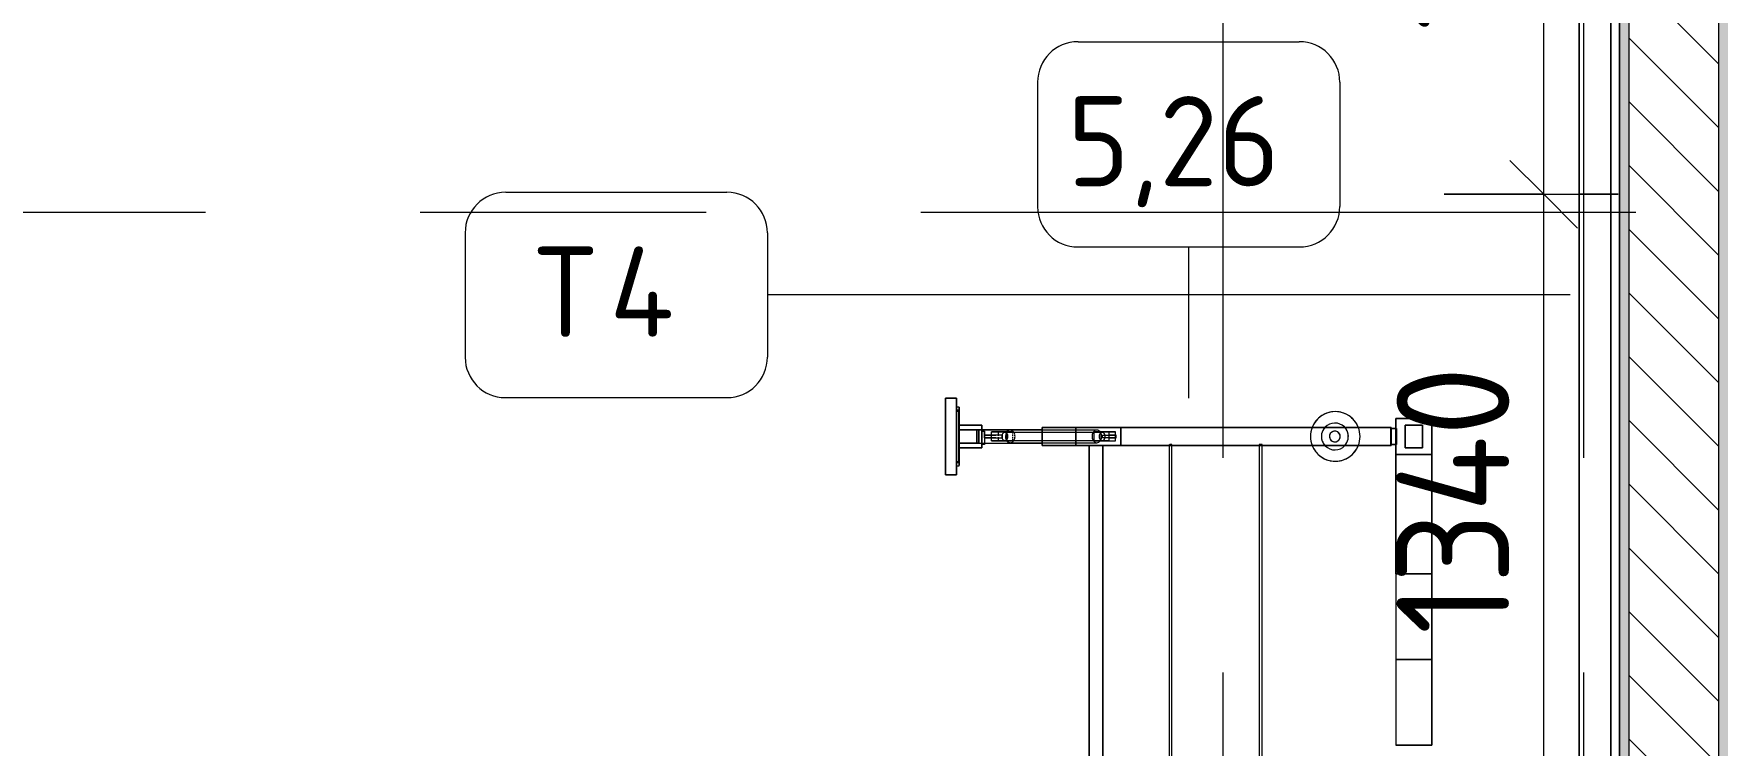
# Model space of a CAD drawing. Header units: millimetres. Extents: x 35092 to 251863, y -8553 to 29549.
# Drawn here: x 63020 to 66774, y 20117 to 21696 of the extents above; entities that cross this region are included whole.
import ezdxf

# ---------------------------------------------------------------- set-up
doc = ezdxf.new("R2010")
doc.units = ezdxf.units.MM
doc.linetypes.add('Осевая', pattern=[3175, 635, -476.25, 1587.5, -476.25])
for name, color, linetype, lineweight in [('0-1', 7, 'Continuous', 9), ('A-ANNO-DIMS', 7, 'Continuous', 9), ('A-ANNO-DIMS-100', 7, 'Continuous', 9), ('A-WALL', 7, 'Continuous', 9), ('I-FURN-IDEN', 7, 'Continuous', 9), ('I-WALL', 7, 'Continuous', 9), ('Оси-2', 7, 'Осевая', 9)]:
    doc.layers.add(name, color=color, linetype=linetype, lineweight=lineweight)
for name, color, linetype, lineweight, true_color in [('A-WALL-1', 9, 'Continuous', 9, 0x808080), ('A-WALL-FNSH-1', 9, 'Continuous', 9, 0x808080), ('I-FURN-1', 9, 'Continuous', 9, 0x808080)]:
    doc.layers.add(name, color=color, linetype=linetype, lineweight=lineweight, true_color=true_color)
doc.styles.add('GOST Common', font='GOST_Common.ttf', dxfattribs={"height": 200})
doc.styles.add('ISOCPEUR', font='isocpeur.ttf', dxfattribs={"width": 0.9, "height": 250})
doc.dimstyles.new('ISO-2_5_0_9К_БОЛЬШОЙ', dxfattribs={"dimscale": 304.8, "dimtxt": 248.995294, "dimasz": 0.492126, "dimexe": 0.393701, "dimexo": 0.984252, "dimgap": 0, "dimtad": 1, "dimdec": 0, "dimrnd": 10, "dimzin": 0, "dimdsep": 46, "dimtxsty": 'ISOCPEUR', "dimblk1": 'OBLIQUE', "dimblk2": 'OBLIQUE', "dimsah": 1, "dimcen": 0.09, "dimdle": 0.393701, "dimazin": 0, "dimtfac": 1, "dimtdec": 4, "dimtix": 1, "dimtmove": 0, "dimatfit": 3, "dimfxl": 1, "dimtvp": 1, "dimtolj": 1, "dimtzin": 0, "dimarcsym": 2})
pattern_1 = [(0, (0, 0), (121.92, 30.48), [10.058, -81.382, 10.058, -81.382, -487.68]), (0, (0, 0), (121.92, 30.48), [-182.88, 10.058, -172.822, 10.058, -81.382, -213.36]), (0, (0, 0), (121.92, 30.48), [-457.2, 10.058, -50.902, 10.058, -142.342]), (120, (45.72, 15.24), (-87.356454, 90.345817), [10.058, -81.382, 10.058, -81.382, -487.68]), (120, (45.72, 15.24), (-87.356454, 90.345817), [-182.88, 10.058, -172.822, 10.058, -81.382, -213.36]), (120, (45.72, 15.24), (-87.356454, 90.345817), [-457.2, 10.058, -50.902, 10.058, -142.342]), (240, (60.96, 76.2), (-34.563546, -120.825817), [10.058, -81.382, 10.058, -81.382, -487.68]), (240, (60.96, 76.2), (-34.563546, -120.825817), [-182.88, 10.058, -172.822, 10.058, -81.382, -213.36]), (240, (60.96, 76.2), (-34.563546, -120.825817), [-457.2, 10.058, -50.902, 10.058, -142.342])]

# ---------------------------------------------------------------- blocks, each defined once
blk = doc.blocks.new('Sports-Recreation_Goals-Nets_Unisport_Handball-goal-with-gas-springs - 5_26-26427024-План расстановки мебели и оборудования 2 этажа в осях 12-23')
at = {"layer": '0-1'}
for p, q in [((1475, -25), (1475, -31)), ((1475, -25), (1475, -31)), ((1484.4, -25), (1484.4, -30)), ((1484.4, -25), (1484.4, -30)), ((1595.4, -30), (1595.4, -25)), ((1595.4, -30), (1595.4, -25)), ((1605, -31), (1605, -25)), ((1605, -31), (1605, -25)), ((1526, -144.1), (1526, -289.4)), ((1531, -132.1), (1531, -289.4)), ((1537, -126.9), (1543, -126.9)), ((1549, -289.4), (1549, -132.1)), ((1554, -289.4), (1554, -144.1)), ((1526, -289.4), (1526, -336.2)), ((1531, -289.4), (1531, -348)), ((1549, -348), (1549, -289.4)), ((1554, -336.2), (1554, -289.4)), ((1520, -496.9), (-1520, -496.9)), ((1520, -497), (-1520, -497)), ((-1520, -502.9), (1520, -502.9)), ((-1520, -503), (1520, -503)), ((1522.2, -496.9), (1520, -496.9)), ((1522.5, -497), (1520, -497)), ((1520, -502.9), (1522.2, -502.9)), ((1520, -503), (1522.5, -503)), ((1520, -696.9), (-1520, -696.9)), ((-1520, -702.9), (1520, -702.9)), ((1522.2, -696.9), (1520, -696.9)), ((1520, -702.9), (1522.2, -702.9))]:
    blk.add_line(p, q, dxfattribs=at)
at = {"layer": 'I-FURN-1'}
for p, q in [((1455, -25), (1455, 0)), ((1455, 0), (1455, -25)), ((1455, 0), (1625, 0)), ((1625, 0), (1455, 0)), ((1625, 0), (1625, -25)), ((1625, -25), (1625, 0)), ((1625, -25), (1455, -25)), ((1455, -25), (1481.8, -25)), ((1481.8, -31), (1475.8, -31)), ((1475.8, -31), (1481.8, -31)), ((1481.8, -31), (1475.8, -31)), ((1475.8, -31), (1481.8, -31)), ((1475.8, -31), (1475.8, -31)), ((1481.8, -25), (1485.8, -25)), ((1481.8, -27.2), (1481.8, -25)), ((1481.8, -31), (1481.8, -25)), ((1481.8, -25), (1481.8, -25)), ((1485.8, -25), (1481.8, -25)), ((1481.8, -25), (1485.8, -25)), ((1481.8, -27.2), (1481.8, -25)), ((1481.8, -27.2), (1481.8, -25)), ((1481.8, -25), (1481.8, -25)), ((1485.8, -25), (1481.8, -25)), ((1481.8, -25), (1485.8, -25)), ((1481.8, -29.1), (1481.8, -27.2)), ((1481.8, -29.1), (1481.8, -27.2)), ((1481.8, -29.1), (1481.8, -27.2)), ((1481.8, -31), (1481.8, -29.1)), ((1481.8, -31), (1481.8, -29.1)), ((1481.8, -31), (1481.8, -29.1)), ((1514.9, -31), (1481.8, -31)), ((1481.8, -31), (1514.9, -31)), ((1514.9, -31), (1481.8, -31)), ((1481.8, -31), (1514.9, -31)), ((1485.8, -25), (1594, -25)), ((1594, -25), (1485.8, -25)), ((1485.8, -25), (1594, -25)), ((1594, -25), (1485.8, -25)), ((1496.5, -25), (1485.8, -25)), ((1485.8, -25), (1496.5, -25)), ((1485.8, -25), (1485.8, -25)), ((1539.9, -25), (1485.8, -25)), ((1485.8, -25), (1539.9, -25)), ((1485.8, -25), (1485.8, -25)), ((1485.8, -25), (1594, -25)), ((1485.8, -30), (1515.8, -30)), ((1524.6, -30), (1485.8, -30)), ((1485.8, -30), (1485.8, -30)), ((1485.8, -30), (1524.6, -30)), ((1539.9, -30), (1485.8, -30)), ((1539.9, -25), (1496.5, -25)), ((1496.5, -25), (1515.8, -25)), ((1524.9, -31), (1514.9, -31)), ((1514.9, -31), (1524.9, -31)), ((1524.9, -31), (1514.9, -31)), ((1514.9, -31), (1524.9, -31)), ((1524.9, -31), (1514.9, -31)), ((1514.9, -31), (1524.9, -31)), ((1514.9, -31), (1514.9, -81)), ((1514.9, -81), (1514.9, -31)), ((1515.8, -25), (1539.9, -25)), ((1515.8, -30), (1524.6, -30)), ((1524.6, -30), (1539.9, -30)), ((1539.9, -30), (1524.6, -30)), ((1524.6, -30), (1539.9, -30)), ((1554.9, -30), (1524.9, -30)), ((1524.9, -30), (1554.9, -30)), ((1524.9, -30), (1524.9, -74)), ((1524.9, -74), (1524.9, -30)), ((1554.9, -30), (1524.9, -30)), ((1524.9, -30), (1554.9, -30)), ((1524.9, -30), (1524.9, -30.3)), ((1524.9, -30.3), (1524.9, -30)), ((1524.9, -31), (1524.9, -74)), ((1524.9, -74), (1524.9, -31)), ((1554.9, -31), (1524.9, -31)), ((1524.9, -31), (1554.9, -31)), ((1554.9, -31), (1524.9, -31)), ((1524.9, -31), (1554.9, -31)), ((1554.9, -31), (1524.9, -31)), ((1524.9, -31), (1554.9, -31)), ((1539.9, -25), (1564, -25)), ((1594, -25), (1539.9, -25)), ((1539.9, -25), (1594, -25)), ((1594, -25), (1539.9, -25)), ((1555.2, -30), (1539.9, -30)), ((1539.9, -30), (1555.2, -30)), ((1555.2, -30), (1539.9, -30)), ((1539.9, -30), (1594, -30)), ((1554.9, -74), (1554.9, -30)), ((1554.9, -30), (1554.9, -74)), ((1554.9, -30.3), (1554.9, -30)), ((1554.9, -30), (1554.9, -30.3)), ((1554.9, -74), (1554.9, -31)), ((1554.9, -31), (1554.9, -74)), ((1564.9, -31), (1554.9, -31)), ((1554.9, -31), (1564.9, -31)), ((1564.9, -31), (1554.9, -31)), ((1554.9, -31), (1564.9, -31)), ((1564.9, -31), (1554.9, -31)), ((1554.9, -31), (1564.9, -31)), ((1594, -30), (1555.2, -30)), ((1555.2, -30), (1594, -30)), ((1594, -30), (1555.2, -30)), ((1564, -25), (1583.3, -25)), ((1598.2, -31), (1564.9, -31)), ((1564.9, -31), (1598.2, -31)), ((1598.2, -31), (1564.9, -31)), ((1564.9, -31), (1598.2, -31)), ((1564.9, -81), (1564.9, -31)), ((1564.9, -31), (1564.9, -81)), ((1583.3, -25), (1594, -25)), ((1594, -25), (1598.2, -25)), ((1598.2, -25), (1594, -25)), ((1594, -25), (1598.2, -25)), ((1598.2, -25), (1594, -25)), ((1594, -25), (1594, -25)), ((1594, -25), (1600.7, -25)), ((1594, -30), (1594, -30)), ((1598.2, -31), (1598.2, -25)), ((1598.2, -25), (1601.1, -25)), ((1605, -25), (1598.2, -25)), ((1598.2, -25), (1598.2, -31)), ((1598.2, -31), (1598.2, -25)), ((1598.2, -25), (1601.1, -25)), ((1601.1, -25), (1598.2, -25)), ((1598.2, -25), (1598.2, -31)), ((1603.2, -31), (1598.2, -31)), ((1598.2, -31), (1605, -31)), ((1603.2, -31), (1598.2, -31)), ((1598.2, -31), (1603.2, -31)), ((1600.7, -25), (1625, -25)), ((1601.1, -25), (1605, -25)), ((1601.1, -25), (1605, -25)), ((1605, -25), (1601.1, -25)), ((1605, -31), (1603.2, -31)), ((1605, -31), (1603.2, -31)), ((1603.2, -31), (1605, -31)), ((1554.9, -74), (1524.9, -74)), ((1554.5, -70), (1525.3, -70)), ((1525.3, -70), (1554.5, -70)), ((1554.5, -70), (1525.3, -70)), ((1525.3, -70), (1554.5, -70)), ((1525.3, -70), (1525.3, -74)), ((1525.3, -70), (1525.3, -74)), ((1525.3, -70), (1525.3, -74)), ((1525.3, -70), (1525.3, -74)), ((1525.3, -74), (1554.5, -74)), ((1525.3, -74), (1554.5, -74)), ((1554.5, -74), (1525.3, -74)), ((1525.3, -74), (1525.3, -214.9)), ((1525.3, -74), (1525.3, -214.9)), ((1525.3, -74), (1525.3, -81)), ((1525.3, -74), (1525.3, -81)), ((1554.5, -74), (1554.5, -70)), ((1554.5, -70), (1554.5, -74)), ((1554.5, -74), (1554.5, -70)), ((1554.5, -70), (1554.5, -74)), ((1554.5, -214.9), (1554.5, -74)), ((1554.5, -74), (1554.5, -214.9)), ((1554.5, -81), (1554.5, -74)), ((1554.5, -74), (1554.5, -81)), ((1514.9, -81), (1522, -81)), ((1525.3, -81), (1514.9, -81)), ((1522, -80.9), (1524.9, -80.9)), ((1522, -80.9), (1525, -80.9)), ((1522, -86.9), (1522, -81)), ((1522, -86.9), (1522, -81)), ((1522, -81), (1525.3, -81)), ((1524.9, -86.9), (1522, -86.9)), ((1525, -86.9), (1522, -86.9)), ((1525, -80.9), (1528.5, -80.9)), ((1525, -80.9), (1537, -80.9)), ((1537, -86.9), (1525, -86.9)), ((1537, -86.9), (1525, -86.9)), ((1525.3, -81), (1525.3, -82.9)), ((1525.3, -81), (1525.3, -82.9)), ((1554.5, -81), (1525.3, -81)), ((1525.3, -84.1), (1525.3, -86.9)), ((1525.3, -84.1), (1525.3, -86.9)), ((1525.3, -86.9), (1525.3, -214.9)), ((1525.3, -86.9), (1525.3, -214.9)), ((1525.4, -81), (1528.8, -81)), ((1528.5, -80.9), (1552, -80.9)), ((1528.8, -81), (1552, -81)), ((1530, -135), (1530, -102.2)), ((1530, -102.2), (1530, -117.4)), ((1530, -102.2), (1537, -102.2)), ((1552, -80.9), (1537, -80.9)), ((1537, -86.9), (1552, -86.9)), ((1542.6, -86.9), (1537, -86.9)), ((1537, -86.9), (1543, -86.9)), ((1543, -86.9), (1537, -86.9)), ((1537, -86.9), (1537, -111.9)), ((1537, -102.2), (1537, -86.9)), ((1537, -111.9), (1537, -102.2)), ((1537, -102.2), (1543, -102.2)), ((1537, -111.9), (1537, -126.9)), ((1537, -111.9), (1537, -122.6)), ((1543, -111.9), (1543, -86.9)), ((1543, -86.9), (1543, -102.2)), ((1543, -102.2), (1543, -111.9)), ((1543, -102.2), (1550, -102.2)), ((1543, -126.9), (1543, -111.9)), ((1543, -122.6), (1543, -111.9)), ((1545.5, -86.9), (1543.1, -86.9)), ((1549, -86.9), (1545.5, -86.9)), ((1552, -86.9), (1549, -86.9)), ((1550, -117.4), (1550, -102.2)), ((1550, -102.2), (1550, -135)), ((1552, -86.9), (1552, -81)), ((1552, -81), (1552, -86.9)), ((1552, -81), (1554.5, -81)), ((1554.5, -214.9), (1554.5, -81)), ((1554.5, -81), (1554.5, -214.9)), ((1554.5, -81), (1564.9, -81)), ((1564.9, -81), (1554.5, -81)), ((1530, -117.4), (1530, -136.8)), ((1537, -117.4), (1530, -117.4)), ((1535.4, -135), (1530, -135)), ((1530, -135), (1530, -136.8)), ((1530, -136.8), (1530, -150.1)), ((1530, -136.8), (1530, -150.1)), ((1532.8, -150.1), (1534.8, -150.1)), ((1539.9, -135), (1535.8, -135)), ((1536, -150.1), (1539, -150.1)), ((1538.6, -117.4), (1537, -117.4)), ((1537, -122.6), (1537, -126.9)), ((1544.2, -135), (1540.1, -135)), ((1541, -150.1), (1543.9, -150.1)), ((1543, -117.4), (1541.6, -117.4)), ((1550, -117.4), (1543, -117.4)), ((1543, -126.9), (1543, -122.6)), ((1550, -135), (1544.6, -135)), ((1544.8, -150.1), (1546.8, -150.1)), ((1548.2, -150.1), (1549.5, -150.1)), ((1550, -136.8), (1550, -117.4)), ((1550, -135), (1550, -136.8)), ((1550, -136.8), (1550, -150.1)), ((1550, -150.1), (1550, -136.8)), ((1520, -289.4), (1520, -214.9)), ((1520, -214.9), (1525.3, -214.9)), ((1520, -214.9), (1525.3, -214.9)), ((1520, -214.9), (1520, -289.4)), ((1525.3, -214.9), (1520, -214.9)), ((1520, -214.9), (1560, -214.9)), ((1520, -214.9), (1520, -289.4)), ((1520, -989.9), (1520, -214.9)), ((1554.5, -214.9), (1525.3, -214.9)), ((1525.3, -214.9), (1554.5, -214.9)), ((1554.5, -214.9), (1525.3, -214.9)), ((1530.8, -214.9), (1527.8, -214.9)), ((1527.8, -214.9), (1530.8, -214.9)), ((1527.8, -214.9), (1530.8, -214.9)), ((1527.8, -214.9), (1530.8, -214.9)), ((1533.4, -214.9), (1531.9, -214.9)), ((1531.9, -214.9), (1533.4, -214.9)), ((1531.9, -214.9), (1533.4, -214.9)), ((1531.9, -214.9), (1533.4, -214.9)), ((1540, -214.9), (1534.7, -214.9)), ((1534.7, -214.9), (1540, -214.9)), ((1534.7, -214.9), (1540, -214.9)), ((1534.7, -214.9), (1540, -214.9)), ((1545.1, -214.9), (1541.1, -214.9)), ((1541.1, -214.9), (1545.1, -214.9)), ((1541.1, -214.9), (1545.1, -214.9)), ((1541.1, -214.9), (1545.1, -214.9)), ((1547.7, -214.9), (1546.4, -214.9)), ((1546.4, -214.9), (1547.7, -214.9)), ((1546.4, -214.9), (1547.7, -214.9)), ((1546.4, -214.9), (1547.7, -214.9)), ((1551.4, -214.9), (1549.9, -214.9)), ((1549.9, -214.9), (1551.4, -214.9)), ((1549.9, -214.9), (1551.4, -214.9)), ((1549.9, -214.9), (1551.4, -214.9)), ((1554.5, -214.9), (1560, -214.9)), ((1554.5, -214.9), (1560, -214.9)), ((1560, -214.9), (1554.5, -214.9)), ((1560, -214.9), (1560, -289.4)), ((1560, -289.4), (1560, -214.9)), ((1560, -289.4), (1560, -214.9)), ((1560, -214.9), (1560, -989.9)), ((1520, -319.4), (1520, -289.4)), ((1520, -289.4), (1520, -319.4)), ((1520, -289.4), (1520, -319.4)), ((1560, -289.4), (1520, -289.4)), ((1520, -289.4), (1560, -289.4)), ((1520, -289.4), (1520, -319.4)), ((1520, -389.4), (1520, -289.4)), ((1560, -289.4), (1560, -389.4)), ((1560, -389.4), (1560, -289.4)), ((1560, -389.4), (1560, -289.4)), ((1560, -389.4), (1560, -289.4)), ((1560, -289.4), (1560, -389.4)), ((1520, -319.4), (-1520, -319.4)), ((-1520, -319.4), (1520, -319.4)), ((1520, -349.4), (1520, -319.4)), ((1520, -319.4), (1520, -349.4)), ((1520, -319.4), (1520, -349.4)), ((1520, -319.4), (1520, -349.4)), ((1520, -349.4), (1520, -319.4)), ((1520, -319.4), (1520, -349.4)), ((1530, -362.7), (1530, -330)), ((1530, -330), (1530, -345.1)), ((1530, -330), (1550, -330)), ((1550, -345.1), (1550, -330)), ((1550, -330), (1550, -362.7)), ((-1520, -349.4), (1520, -349.4)), ((1520, -349.4), (-1520, -349.4)), ((1520, -389.4), (1520, -349.4)), ((1520, -349.4), (1520, -389.4)), ((1520, -349.4), (1520, -389.4)), ((1520, -349.4), (1520, -389.4)), ((1530, -345.1), (1530, -377.8)), ((1532, -345.1), (1530, -345.1)), ((1537, -362.7), (1530, -362.7)), ((1530, -362.7), (1530, -377.8)), ((1547.8, -345.1), (1532.2, -345.1)), ((1537, -364.1), (1537, -349.1)), ((1537, -379.1), (1537, -349.1)), ((1537, -349.1), (1543, -349.1)), ((1543, -362.7), (1537, -362.7)), ((1537, -364.1), (1537, -374.7)), ((1537, -374.7), (1537, -378.7)), ((1543, -349.1), (1543, -364.1)), ((1543, -349.1), (1543, -379.1)), ((1550, -362.7), (1543, -362.7)), ((1543, -378.7), (1543, -364.1)), ((1550, -345.1), (1547.8, -345.1)), ((1550, -377.8), (1550, -345.1)), ((1550, -362.7), (1550, -377.8)), ((1520, -497.4), (1520, -389.4)), ((1520, -389.4), (1520, -497.4)), ((1520, -389.4), (1520, -497.4)), ((1520, -389.4), (1560, -389.4)), ((1560, -389.4), (1520, -389.4)), ((1530, -377.8), (1537, -377.8)), ((1537, -377.8), (1543, -377.8)), ((1537, -378.7), (1537, -379.1)), ((1537, -379.1), (1543, -379.1)), ((1543, -377.8), (1550, -377.8)), ((1543, -379.1), (1543, -378.7)), ((1560, -389.4), (1560, -842.6)), ((1560, -842.6), (1560, -389.4)), ((1560, -989.9), (1560, -389.4)), ((1520, -498.6), (1520, -502.5)), ((1520, -498.6), (1520, -502.5)), ((1520, -502.5), (1520, -498.7)), ((1520, -697.4), (1520, -502.5)), ((1520, -502.5), (1520, -697.4)), ((1520, -502.5), (1520, -697.4)), ((1522.2, -497.4), (1522.2, -498.4)), ((1522.2, -501.5), (1522.2, -498.1)), ((1522.2, -502.9), (1522.2, -498.4)), ((1522.5, -497.4), (1522.5, -498.4)), ((1522.5, -501.5), (1522.5, -498.2)), ((1522.5, -503), (1522.5, -498.4)), ((1520, -702.5), (1520, -698.7)), ((1520, -698.7), (1520, -702.5)), ((1520, -698.7), (1520, -702.5)), ((1520, -842.3), (1520, -702.5)), ((1520, -702.5), (1520, -842.3)), ((1520, -702.5), (1520, -989.9)), ((1522.2, -696.9), (1522.2, -698.4)), ((1522.2, -697.4), (1522.2, -696.9)), ((1522.2, -701.5), (1522.2, -698.2)), ((1522.2, -702.9), (1522.2, -698.4)), ((1520, -884.8), (1520, -844.2)), ((1520, -844.2), (1520, -884.8)), ((1560, -843.2), (1560, -886.5)), ((1560, -886.5), (1560, -843.2)), ((1520, -989), (1520, -886.9)), ((1520, -886.9), (1520, -989)), ((1560, -886.5), (1560, -989)), ((1560, -989), (1560, -886.5)), ((1045, -999.9), (855, -999.9)), ((855, -999.9), (855, -1079.9)), ((1045, -999.9), (855, -999.9)), ((855, -1079.9), (855, -999.9)), ((1045, -1079.9), (1045, -999.9)), ((1045, -999.9), (1045, -1079.9)), ((1235, -999.9), (1045, -999.9)), ((1045, -999.9), (1045, -1079.9)), ((1235, -999.9), (1045, -999.9)), ((1045, -1079.9), (1045, -999.9)), ((1579.8, -999.9), (1235, -999.9)), ((1235, -999.9), (1235, -1079.9)), ((1235, -999.9), (1235, -1079.9)), ((1235, -999.9), (1499.8, -999.9)), ((1235, -1079.9), (1235, -999.9)), ((1235, -999.9), (1235, -1079.9)), ((1499.7, -1000.1), (1499.7, -1079.9)), ((1499.7, -1079.9), (1499.7, -1000.1)), ((1499.8, -999.9), (1499.8, -1079.9)), ((1499.8, -999.9), (1499.8, -1079.9)), ((1499.8, -999.9), (1501.8, -999.9)), ((1500, -1079.9), (1500, -1000)), ((1500, -1000), (1500, -1079.9)), ((1500, -1000), (1522.5, -1000)), ((1522.5, -1000), (1500, -1000)), ((1500, -1079.9), (1500, -1000)), ((1500, -1000), (1500, -1079.9)), ((1500, -1000), (1522.5, -1000)), ((1522.5, -1000), (1500, -1000)), ((1500, -1079.9), (1500, -1000)), ((1500, -1000), (1500, -1079.9)), ((1500, -1000), (1522.5, -1000)), ((1522.5, -1000), (1500, -1000)), ((1500, -1079.9), (1500, -1000)), ((1500, -1000), (1500, -1079.9)), ((1500, -1000), (1522.5, -1000)), ((1522.5, -1000), (1500, -1000)), ((1500, -1079.9), (1500, -1000)), ((1500, -1000), (1500, -1079.9)), ((1500, -1000), (1522.5, -1000)), ((1522.5, -1000), (1500, -1000)), ((1500, -1079.9), (1500, -1000)), ((1500, -1000), (1500, -1079.9)), ((1500, -1000), (1522.5, -1000)), ((1522.5, -1000), (1500, -1000)), ((1500, -1079.9), (1500, -1000)), ((1500, -1000), (1500, -1079.9)), ((1500, -1000), (1522.5, -1000)), ((1522.5, -1000), (1500, -1000)), ((1500, -1079.9), (1500, -1000)), ((1500, -1000), (1500, -1079.9)), ((1500, -1000), (1522.5, -1000)), ((1522.5, -1000), (1500, -1000)), ((1522.5, -1000.1), (1500, -1000.1)), ((1500, -1000.1), (1522.5, -1000.1)), ((1501.8, -999.9), (1522.5, -999.9)), ((1560, -989), (1520, -989)), ((1520, -989), (1522.5, -989)), ((1520, -989.9), (1522.5, -989.9)), ((1560, -989.9), (1520, -989.9)), ((1522.5, -989), (1557.5, -989)), ((1557.5, -989), (1522.5, -989)), ((1522.5, -989), (1557.5, -989)), ((1522.5, -989.9), (1522.5, -999.9)), ((1522.5, -999.9), (1522.5, -989.9)), ((1522.5, -989.9), (1557.5, -989.9)), ((1522.5, -989.9), (1557.5, -989.9)), ((1557.5, -989.9), (1522.5, -989.9)), ((1522.5, -989.9), (1522.5, -999.9)), ((1522.5, -999.9), (1522.5, -989.9)), ((1522.5, -999.9), (1557.5, -999.9)), ((1522.5, -999.9), (1522.5, -1001.4)), ((1522.5, -1001.4), (1522.5, -999.9)), ((1522.5, -1000), (1557.5, -1000)), ((1557.5, -1000), (1522.5, -1000)), ((1522.5, -1000), (1557.5, -1000)), ((1557.5, -1000), (1522.5, -1000)), ((1522.5, -1000), (1557.5, -1000)), ((1557.5, -1000), (1522.5, -1000)), ((1522.5, -1000), (1557.5, -1000)), ((1557.5, -1000), (1522.5, -1000)), ((1522.5, -1000), (1557.5, -1000)), ((1557.5, -1000), (1522.5, -1000)), ((1522.5, -1000), (1557.5, -1000)), ((1557.5, -1000), (1522.5, -1000)), ((1522.5, -1000), (1557.5, -1000)), ((1557.5, -1000), (1522.5, -1000)), ((1522.5, -1000), (1557.5, -1000)), ((1557.5, -1000), (1522.5, -1000)), ((1557.5, -1000.1), (1522.5, -1000.1)), ((1522.5, -1000.1), (1557.5, -1000.1)), ((1522.5, -1000.1), (1522.5, -1001.4)), ((1522.5, -1001.4), (1522.5, -1000.1)), ((1522.5, -1001.4), (1557.5, -1001.4)), ((1557.5, -1001.4), (1522.5, -1001.4)), ((1522.5, -1001.4), (1557.5, -1001.4)), ((1557.5, -1001.4), (1522.5, -1001.4)), ((1557.5, -989), (1560, -989)), ((1557.5, -989.9), (1557.5, -999.9)), ((1557.5, -999.9), (1557.5, -989.9)), ((1557.5, -989.9), (1560, -989.9)), ((1557.5, -989.9), (1557.5, -999.9)), ((1557.5, -999.9), (1557.5, -989.9)), ((1557.5, -999.9), (1579.8, -999.9)), ((1557.5, -999.9), (1557.5, -1001.4)), ((1557.5, -1001.4), (1557.5, -999.9)), ((1557.5, -1000), (1579.8, -1000)), ((1579.8, -1000), (1557.5, -1000)), ((1557.5, -1000), (1579.8, -1000)), ((1579.8, -1000), (1557.5, -1000)), ((1557.5, -1000), (1579.8, -1000)), ((1579.8, -1000), (1557.5, -1000)), ((1557.5, -1000), (1579.8, -1000)), ((1579.8, -1000), (1557.5, -1000)), ((1557.5, -1000), (1579.8, -1000)), ((1579.8, -1000), (1557.5, -1000)), ((1557.5, -1000), (1579.8, -1000)), ((1579.8, -1000), (1557.5, -1000)), ((1557.5, -1000), (1579.8, -1000)), ((1579.8, -1000), (1557.5, -1000)), ((1557.5, -1000), (1579.8, -1000)), ((1579.8, -1000), (1557.5, -1000)), ((1579.8, -1000.1), (1557.5, -1000.1)), ((1557.5, -1000.1), (1579.8, -1000.1)), ((1557.5, -1000.1), (1557.5, -1001.4)), ((1557.5, -1001.4), (1557.5, -1000.1)), ((1579.8, -999.9), (1579.8, -1079.9)), ((1579.8, -1000), (1579.8, -1079.9)), ((1579.8, -1079.9), (1579.8, -1000.1)), ((1579.8, -1000.1), (1579.8, -1079.9)), ((1580.1, -1000), (1580.1, -1080)), ((1580.1, -1080), (1580.1, -1000)), ((1580.1, -1000), (1580.1, -1080)), ((1580.1, -1080), (1580.1, -1000)), ((1580.1, -1000), (1580.1, -1080)), ((1580.1, -1080), (1580.1, -1000)), ((1580.1, -1000), (1580.1, -1080)), ((1580.1, -1080), (1580.1, -1000)), ((1580.1, -1000), (1580.1, -1080)), ((1580.1, -1080), (1580.1, -1000)), ((1580.1, -1000), (1580.1, -1080)), ((1580.1, -1080), (1580.1, -1000)), ((1580.1, -1000), (1580.1, -1080)), ((1580.1, -1080), (1580.1, -1000)), ((1580.1, -1000), (1580.1, -1080)), ((1580.1, -1080), (1580.1, -1000)), ((1565, -1020.4), (1515, -1020.4)), ((1515, -1020.4), (1565, -1020.4)), ((1515, -1020.4), (1515, -1059.4)), ((1515, -1059.4), (1515, -1020.4)), ((1565, -1059.4), (1565, -1020.4)), ((1565, -1020.4), (1565, -1059.4)), ((855, -1079.9), (1045, -1079.9)), ((1045, -1079.9), (855, -1079.9)), ((1045, -1079.9), (1235, -1079.9)), ((1235, -1079.9), (1045, -1079.9)), ((1235, -1079.9), (1579.8, -1079.9)), ((1499.8, -1079.9), (1235, -1079.9)), ((1499.7, -1080.1), (1579.8, -1080.1)), ((1579.8, -1080.1), (1499.7, -1080.1)), ((1501.8, -1079.9), (1500, -1079.9)), ((1580.1, -1080), (1500, -1080)), ((1500, -1080), (1580.1, -1080)), ((1580.1, -1080), (1500, -1080)), ((1500, -1080), (1580.1, -1080)), ((1580.1, -1080), (1500, -1080)), ((1500, -1080), (1580.1, -1080)), ((1580.1, -1080), (1500, -1080)), ((1500, -1080), (1580.1, -1080)), ((1580.1, -1080), (1500, -1080)), ((1500, -1080), (1580.1, -1080)), ((1580.1, -1080), (1500, -1080)), ((1500, -1080), (1580.1, -1080)), ((1580.1, -1080), (1500, -1080)), ((1500, -1080), (1580.1, -1080)), ((1580.1, -1080), (1500, -1080)), ((1500, -1080), (1580.1, -1080)), ((1579.8, -1079.9), (1501.8, -1079.9)), ((1515, -1059.4), (1565, -1059.4)), ((1565, -1059.4), (1515, -1059.4))]:
    blk.add_line(p, q, dxfattribs=at)
for centre, radius, start, end in [((1540, -865.5), 55, 111.5569, 248.4431), ((1540, -865.5), 55, 128.5714, 139.4712), ((1540, -865.5), 55, 119.0854, 128.5714), ((1540, -865.5), 55, 115.7143, 119.0854), ((1540, -865.5), 55, 113.7713, 115.7143), ((1540, -865.5), 55, 111.5569, 113.7713), ((1540, -865.5), 55, 90, 111.551), ((1540, -865.5), 55, 90, 111.551), ((1540, -865.5), 55, 68.4564, 90), ((1540, -865.5), 55, 68.4564, 90), ((1540, -865.5), 55, 66.2287, 68.449), ((1540, -865.5), 55, 291.551, 68.449), ((1540, -865.5), 55, 64.2857, 66.2287), ((1540, -865.5), 55, 60.9146, 64.2857), ((1540, -865.5), 55, 40.5288, 60.9146), ((1540, -865.5), 55, 169.5754, 191.3133), ((1540, -865.5), 55, 167.1429, 169.5754), ((1540, -865.5), 55, 141.7749, 165.599), ((1539.9, -864.6), 29.9, 134.2412, 227.5143), ((1539.9, -864.6), 29.9, 134.2412, 227.5143), ((1539.9, -864.6), 29.9, 79.2029, 134.2412), ((1539.9, -864.6), 29.9, 115.2029, 133.2029), ((1539.9, -864.6), 29.9, 93.4242, 115.2029), ((1540, -864.6), 12, 147.9193, 192.9193), ((1540, -864.6), 12, 147.9193, 327.9193), ((1540, -864.6), 12, 327.9193, 147.9193), ((1540, -864.6), 12, 92.6549, 147.9193), ((1539.9, -864.6), 29.9, 79.2029, 90.4595), ((1540, -864.6), 12, 75.5324, 87.894), ((1540, -864.6), 12, 57.9193, 75.5324), ((1539.9, -864.6), 29.9, 46.8853, 79.2029), ((1539.9, -864.6), 29.9, 46.8853, 79.2029), ((1540, -864.6), 12, 44.6597, 57.9193), ((1540, -864.6), 12, 28.7212, 43.0372), ((1540, -864.6), 12, 327.9193, 12.9193), ((1540, -864.6), 12, 12.9193, 28.7212), ((1539.9, -864.6), 29.9, 314.9973, 46.8853), ((1539.9, -864.6), 29.9, 314.9973, 46.8853), ((1540, -865.5), 55, 38.5714, 40.5288), ((1540, -865.5), 55, 15.2897, 38.2251), ((1540, -865.5), 55, 12.8571, 15.2897), ((1540, -865.5), 55, 349.5754, 11.3133), ((1540, -865.5), 55, 192.8571, 195.2897), ((1540, -865.5), 55, 195.2897, 218.2251), ((1540, -865.5), 55, 218.5714, 220.5288), ((1539.9, -864.6), 29.9, 227.5143, 259.2029), ((1539.9, -864.6), 29.9, 227.5143, 259.2029), ((1540, -864.6), 12, 192.9193, 208.7212), ((1540, -864.6), 12, 208.7212, 223.0372), ((1540, -864.6), 12, 224.6597, 237.9193), ((1540, -864.6), 12, 237.9193, 255.5324), ((1539.9, -864.6), 29.9, 259.2029, 314.9973), ((1539.9, -864.6), 29.9, 259.2029, 270.4597), ((1540, -864.6), 12, 255.5324, 267.894), ((1540, -864.6), 12, 272.6549, 327.9193), ((1539.9, -864.6), 29.9, 272.5404, 295.2029), ((1539.9, -864.6), 29.9, 295.2029, 313.2029), ((1540, -865.5), 55, 321.7749, 345.599), ((1540, -865.5), 55, 347.1429, 349.5754), ((1540, -865.5), 55, 220.5288, 240.9146), ((1540, -865.5), 55, 240.9146, 244.2857), ((1540, -865.5), 55, 244.2857, 246.2287), ((1540, -865.5), 55, 246.2287, 248.4431), ((1540, -865.5), 55, 248.449, 270), ((1540, -865.5), 55, 248.449, 270), ((1540, -865.5), 55, 270, 291.5436), ((1540, -865.5), 55, 270, 291.5436), ((1540, -865.5), 55, 291.551, 293.7713), ((1540, -865.5), 55, 293.7713, 295.7143), ((1540, -865.5), 55, 295.7143, 299.0854), ((1540, -865.5), 55, 299.0854, 308.5714), ((1540, -865.5), 55, 308.5714, 319.4712)]:
    blk.add_arc(centre, radius, start, end, dxfattribs=at)
for centre, major_axis, start_param, end_param in [((1540, -144.1), (14, 0), 1.570796, 3.141593), ((1540, -144.1), (14, 0), 3.141593, 3.322848), ((1540, -144.1), (14, 0), 3.33115, 3.491338), ((1540, -144.1), (14, 0), 3.52479, 3.682602), ((1540, -132.1), (-9, 0), 4.712389, 6.730585), ((1540, -132.1), (9, 0), 3.816291, 4.127878), ((1540, -132.1), (9, 0), 4.151538, 4.671421), ((1540, -132.1), (-9, 0), 2.694193, 4.712389), ((1540, -144.1), (14, 0), 0, 1.570796), ((1540, -132.1), (9, 0), 4.755033, 5.271558), ((1540, -132.1), (9, 0), 5.287829, 5.608487), ((1540, -144.1), (14, 0), 5.564316, 5.872134), ((1540, -144.1), (14, 0), 5.905355, 6.085043), ((1540, -144.1), (14, 0), 6.100402, 6.283185), ((1540, -144.1), (14, 0), 3.773369, 3.92419), ((1540, -144.1), (14, 0), 4.136048, 4.397085), ((1540, -144.1), (14, 0), 4.398941, 4.712389), ((1540, -144.1), (14, 0), 4.712389, 5.017501), ((1540, -144.1), (14, 0), 5.098638, 5.252853), ((1540, -144.1), (14, 0), 5.364723, 5.464962), ((1540, -336.2), (14, 0), 1.570796, 3.90774), ((1540, -336.2), (14, 0), 5.517038, 7.853982), ((1540, -336.2), (14, 0), 3.926991, 4.076093), ((1540, -348), (9, 0), 1.570796, 4.309322), ((1540, -336.2), (14, 0), 4.11437, 4.712389), ((1540, -348), (-9, 0), 1.16773, 1.570796), ((1540, -348), (9, 0), 5.115456, 7.853982), ((1540, -336.2), (14, 0), 4.712389, 5.310407), ((1540, -348), (-9, 0), 1.570796, 1.973863), ((1540, -336.2), (14, 0), 5.310407, 5.497787)]:
    blk.add_ellipse(centre, major_axis=major_axis, ratio=0.756193, start_param=start_param, end_param=end_param, dxfattribs=at)
blk = doc.blocks.new('Мат в спортивном зале - Т4-31175596-План расстановки мебели и оборудования 2 этажа в осях 12-23')
at = {"layer": 'I-FURN-1'}
for p, q in [((881.3, -839.3), (-458.7, -839.3)), ((-458.7, -839.3), (-458.7, -909.3)), ((-458.7, -909.3), (-458.7, -839.3)), ((-458.7, -839.3), (812.3, -839.3)), ((812.3, -839.3), (881.3, -839.3)), ((881.3, -909.3), (881.3, -839.3)), ((881.3, -839.3), (881.3, -840.6)), ((881.3, -840.6), (881.3, -909.3)), ((-458.7, -925.9), (-458.7, -906.7)), ((-458.7, -909.3), (881.3, -909.3)), ((881.3, -909.3), (-458.7, -909.3)), ((881.3, -906.7), (881.3, -925.9))]:
    blk.add_line(p, q, dxfattribs=at)
blk = doc.blocks.new('Мат в спортивном зале - Т4-V213-План расстановки мебели и оборудования 2 этажа в осях 12-23')
at = {"layer": 'I-FURN-1'}
for p, q in [((881.3, -839.3), (-458.7, -839.3)), ((-458.7, -839.3), (-458.7, -909.3)), ((-458.7, -909.3), (-458.7, -839.3)), ((-458.7, -839.3), (881.3, -839.3)), ((881.3, -909.3), (881.3, -839.3)), ((881.3, -839.3), (881.3, -909.3)), ((-458.7, -925.9), (-458.7, -906.7)), ((-458.7, -909.3), (881.3, -909.3)), ((881.3, -909.3), (-458.7, -909.3)), ((881.3, -906.7), (881.3, -925.9))]:
    blk.add_line(p, q, dxfattribs=at)
blk = doc.blocks.new('Марка_Мебель - В прямоуг_Balcon_Марка-25523697-План расстановки мебели и оборудования 2 этажа в осях 12-23')
at = {"layer": 'I-FURN-IDEN'}
for p, q in [((-2.455, 2.278), (2.455, 2.278)), ((-3.355, 1.378), (-3.355, -1.384)), ((3.355, 1.378), (3.355, -1.378)), ((-2.461, -2.278), (2.455, -2.278))]:
    blk.add_line(p, q, dxfattribs=at)
for centre, radius, start, end in [((-2.455, 1.378), 0.9, 90, 180), ((2.455, 1.378), 0.9, 0, 90), ((-2.461, -1.384), 0.893, 180, 270), ((2.455, -1.378), 0.9, 270, 0)]:
    blk.add_arc(centre, radius, start, end, dxfattribs=at)
blk = doc.blocks.new('DIMBLOCK49-План расстановки мебели и оборудования 2 этажа в осях 12-23')
at = {"layer": 'A-ANNO-DIMS-100', "lineweight": 20}
for p, q in [((66371.4, 21340), (66296.4, 21415)), ((66371.4, 21340), (66446.4, 21265)), ((66371.4, 20000), (66296.4, 20075)), ((66371.4, 20000), (66446.4, 19925))]:
    blk.add_line(p, q, dxfattribs=at)
at = {"layer": 'A-ANNO-DIMS-100'}
for p, q in [((66150, 21340), (66491.4, 21340)), ((66371.4, 21340), (66150, 21340)), ((66371.4, 20000), (66371.4, 21340)), ((66150, 20000), (66491.4, 20000)), ((66371.4, 20000), (66150, 20000))]:
    blk.add_line(p, q, dxfattribs=at)
at = {"layer": 'A-ANNO-DIMS-100', "color": 0, "insert": (66044.8, 20363.5), "char_height": 250, "width": 735.494, "attachment_point": 1, "rotation": 90, "line_spacing_factor": 1.149209, "style": 'ISOCPEUR'}
blk.add_mtext('1340', dxfattribs=at)
blk = doc.blocks.new('_Oblique')
at = {"color": 0, "linetype": 'ByBlock', "lineweight": -2}
blk.add_line((-0.5, -0.5), (0.5, 0.5), dxfattribs=at)
blk = doc.blocks.new('DIMBLOCK50-План расстановки мебели и оборудования 2 этажа в осях 12-23')
at = {"layer": 'A-ANNO-DIMS-100'}
for p, q in [((66371.4, 21340), (66371.4, 22800)), ((66150, 22680), (66491.4, 22680)), ((66371.4, 22680), (66150, 22680)), ((66150, 21340), (66491.4, 21340)), ((66371.4, 21340), (66150, 21340))]:
    blk.add_line(p, q, dxfattribs=at)
at = {"layer": 'A-ANNO-DIMS-100', "lineweight": 20}
for p, q in [((66371.4, 22680), (66296.4, 22755)), ((66371.4, 22680), (66446.4, 22605)), ((66371.4, 21340), (66296.4, 21415)), ((66371.4, 21340), (66446.4, 21265))]:
    blk.add_line(p, q, dxfattribs=at)
at = {"layer": 'A-ANNO-DIMS-100', "color": 0, "insert": (66044.8, 21703.5), "char_height": 250, "width": 735.494, "attachment_point": 1, "rotation": 90, "line_spacing_factor": 1.149209, "style": 'ISOCPEUR'}
blk.add_mtext('1340', dxfattribs=at)

msp = doc.modelspace()

# ---------------------------------------------------------------- hatches: boundary and pattern name
at = {"layer": 'I-WALL'}
h = msp.add_hatch(dxfattribs=at)
h.set_pattern_fill('FP_58', color=256, style=0, pattern_type=2)
h.set_pattern_definition(pattern_1)
h.paths.add_polyline_path([(66760, 18800), (66780, 18800), (66780, 26880), (66760, 26880), (66760, 25980), (66768, 25980), (66768, 25910), (66760, 25910), (66760, 24090), (66768, 24090), (66768, 24020), (66760, 24020), (66760, 18863.8)])
h = msp.add_hatch(dxfattribs=at)
h.set_pattern_fill('FP_19', color=256, style=0, pattern_type=2)
h.set_pattern_definition([(135, (0, 0), (-70.71068, -70.71068), [])])
h.paths.add_polyline_path([(66760, 12300), (66760, 15175), (66560, 15175), (66560, 12300)])
h.paths.add_polyline_path([(66560, 15215), (66680, 15215), (66680, 15260), (66710, 15260), (66710, 15250), (66760, 15250), (66760, 16550), (66710, 16550), (66710, 16540), (66680, 16540), (66680, 16585), (66560, 16585), (66560, 15250)])
h.paths.add_polyline_path([(66676.8, 16625), (66760, 16625), (66760, 16700), (66560, 16700), (66560, 16625)])
h.paths.add_polyline_path([(66760, 17300), (66760, 22700), (66560, 22700), (66560, 17300), (66663.8, 17300)])
h.paths.add_polyline_path([(66760, 23300), (66760, 24050), (66560, 24050), (66560, 23300)])
h.paths.add_polyline_path([(66760, 24090), (66760, 25910), (66640, 25910), (66640, 25890), (66610, 25890), (66610, 25900), (66560, 25900), (66560, 24100), (66610, 24100), (66610, 24110), (66640, 24110), (66640, 24090), (66710.6, 24090)])
h.paths.add_polyline_path([(66714.1, 25950), (66760, 25950), (66760, 26500), (66560, 26500), (66560, 25950), (66594.4, 25950)])
h = msp.add_hatch(dxfattribs=at)
h.set_pattern_fill('FP_58', color=256, style=0, pattern_type=2)
h.set_pattern_definition(pattern_1)
h.paths.add_polyline_path([(66560, 17300), (66560, 22700), (66540, 22700), (66540, 17300)])

# ---------------------------------------------------------------- linework, layer by layer
at = {"layer": 'A-WALL'}
msp.add_line((66540, 17320), (66540, 22680), dxfattribs=at)
at = {"layer": 'A-WALL-1'}
for p, q in [((66760, 18600), (66760, 23300)), ((66560, 22700), (66560, 17300))]:
    msp.add_line(p, q, dxfattribs=at)
at = {"layer": 'A-WALL-FNSH-1'}
msp.add_line((66539, 22679), (66539, 17321), dxfattribs=at)
at = {"layer": 'I-FURN-IDEN'}
for p, q in [((65583.2, 20887.5), (65583.2, 21222.9)), ((66430.1, 21116.5), (64648.2, 21116.5))]:
    msp.add_line(p, q, dxfattribs=at)
at = {"layer": 'Оси-2'}
for p, q in [((65660, 593.7), (65660, 24898.1)), ((66460, 593.7), (66460, 24898.1)), ((38477.2, 21300), (82200, 21300))]:
    msp.add_line(p, q, dxfattribs=at)

# ---------------------------------------------------------------- block references
at = {"layer": 'I-FURN-1'}
for name, p, rotation in [('Мат в спортивном зале - Т4-31175596-План расстановки мебели и оборудования 2 этажа в осях 12-23', (65610.7, 21798.7), 89.99999999999984), ('Мат в спортивном зале - Т4-V213-План расстановки мебели и оборудования 2 этажа в осях 12-23', (65610.7, 20458.7), 89.99999999999984), ('Sports-Recreation_Goals-Nets_Unisport_Handball-goal-with-gas-springs - 5_26-26427024-План расстановки мебели и оборудования 2 этажа в осях 12-23', (65043.1, 19262.5), 89.99999999999993)]:
    msp.add_blockref(name, p, dxfattribs=dict(at, rotation=rotation))
at = {"layer": 'I-FURN-IDEN', "xscale": 99.99999999999993, "yscale": 99.99999999999993, "zscale": 99.99999999999993}
for p in [(65583.2, 21450.7), (64312.7, 21116.5)]:
    msp.add_blockref('Марка_Мебель - В прямоуг_Balcon_Марка-25523697-План расстановки мебели и оборудования 2 этажа в осях 12-23', p, dxfattribs=at)

# ---------------------------------------------------------------- texts
at = {"layer": 'I-FURN-IDEN', "char_height": 200, "attachment_point": 1, "style": 'GOST Common'}
for s, insert, width in [('5,26', (65313.7, 21557.7), 617.299), ('\\fGOST Common|b0|i0|c204|p34|;Т', (64132.2, 21223.6), 200.422), ('\\fGOST Common|b0|i0|c204|p34|;4', (64297.6, 21223.6), 200.422)]:
    msp.add_mtext(s, dxfattribs=dict(at, insert=insert, width=width))

# ---------------------------------------------------------------- dimensions: what is measured, and where the dimension line sits
at = {"layer": 'A-ANNO-DIMS'}
for base, p1, p2, picture, middle in [((66371.4, 22680), (66450, 21340), (66450, 22680), 'DIMBLOCK50-План расстановки мебели и оборудования 2 этажа в осях 12-23', (66246.4, 22010)), ((66371.4, 21340), (66450, 20000), (66450, 21340), 'DIMBLOCK49-План расстановки мебели и оборудования 2 этажа в осях 12-23', (66246.4, 20670))]:
    dim = msp.add_linear_dim(base=base, p1=p1, p2=p2, angle=90, dimstyle='ISO-2_5_0_9К_БОЛЬШОЙ', override={"dimpost": '<>', "dimfxl": 1340}, dxfattribs=at)
    dim.commit()
    dim.dimension.update_dxf_attribs({"geometry": picture, "text_midpoint": middle})

doc.saveas('drawing.dxf')
